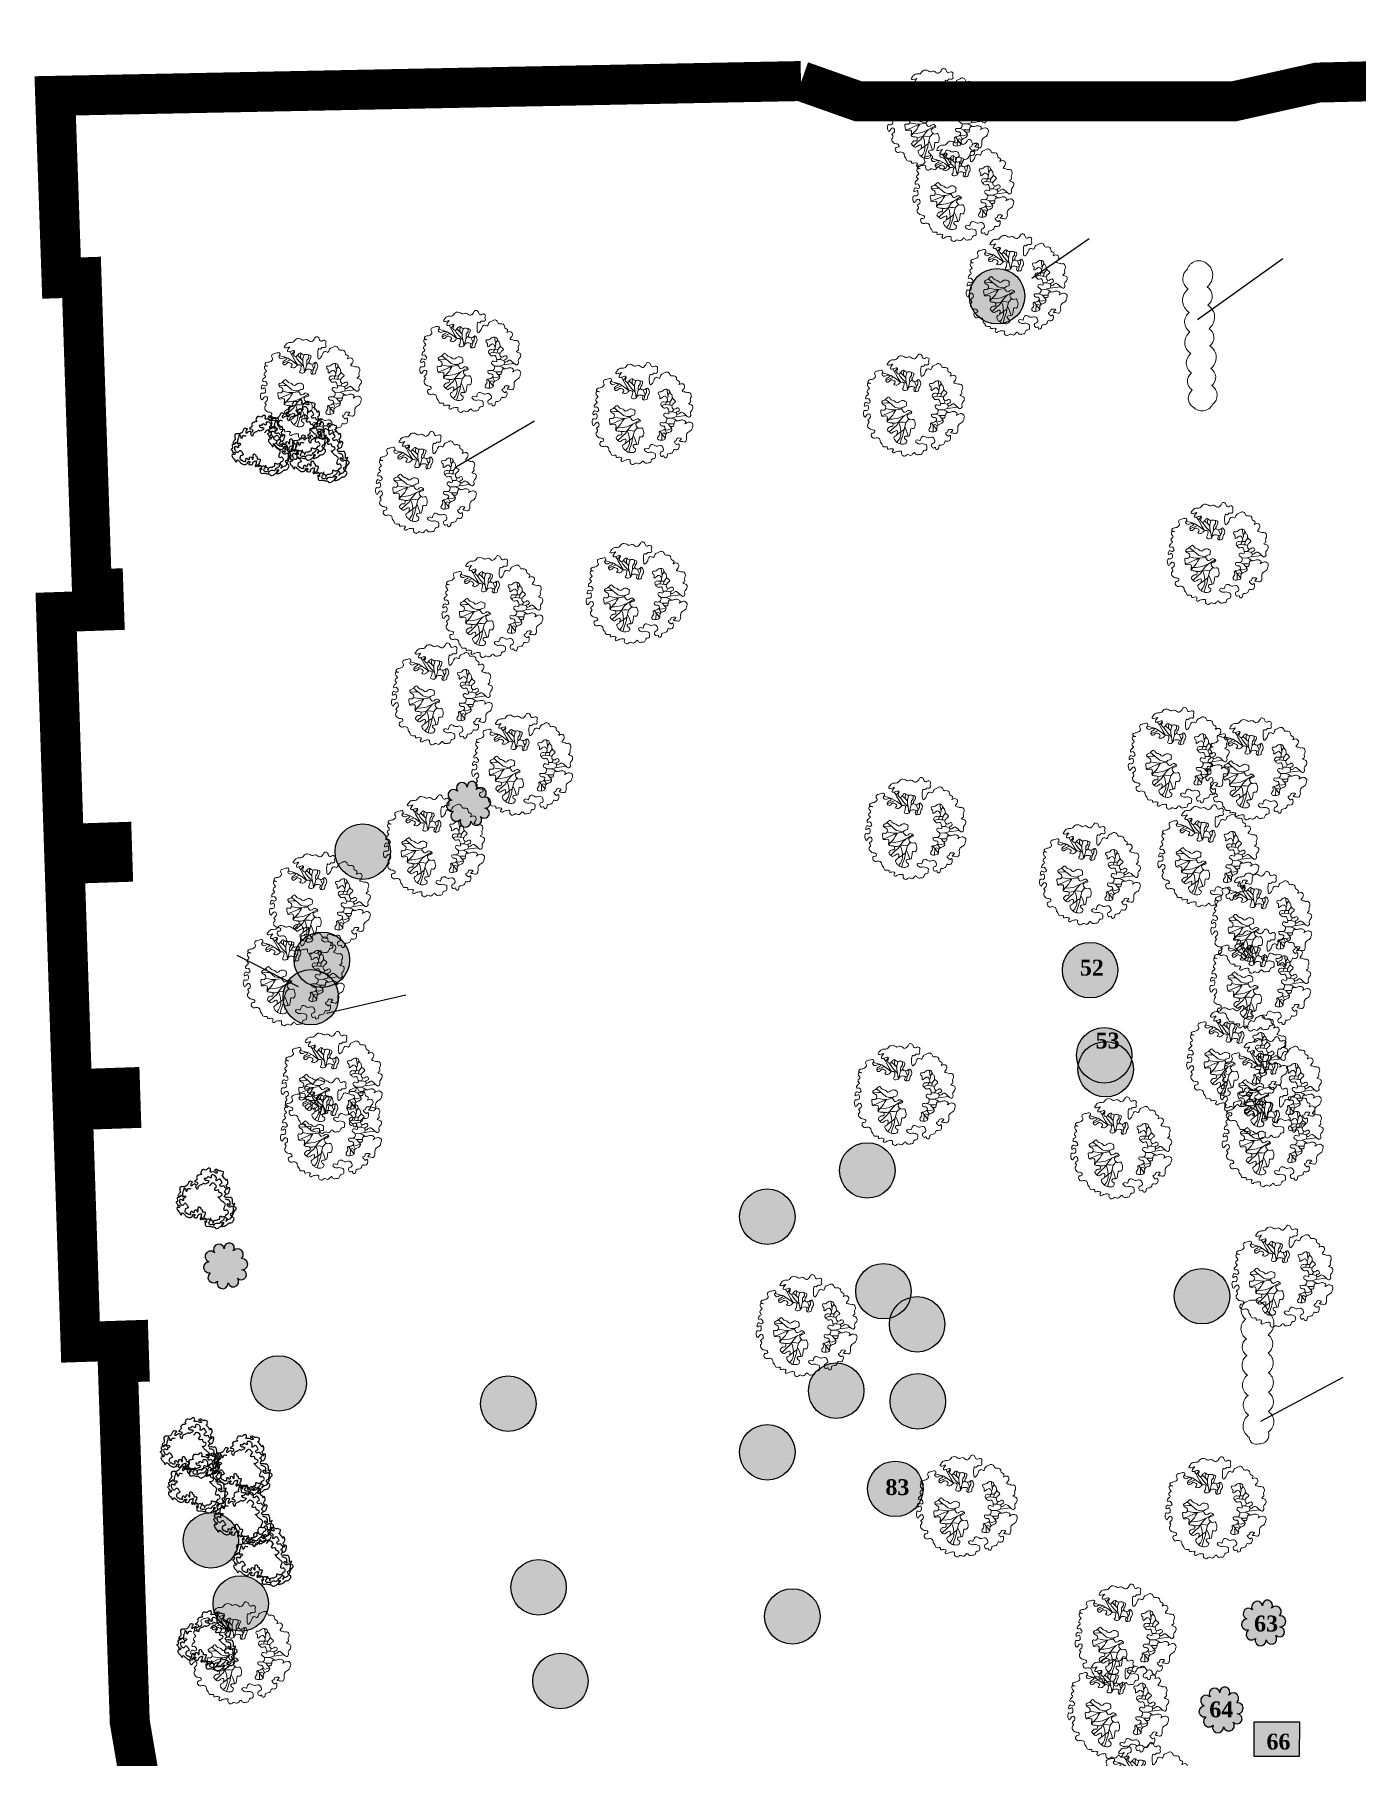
# Model space of a CAD drawing. Header units: metres. Extents: x 180 to 3220, y 13789 to 15035.
# Drawn here: x 705.57 to 738.7, y 14927.81 to 14970.93 of the extents above; entities that cross this region are included whole.
import ezdxf

# ---------------------------------------------------------------- set-up
doc = ezdxf.new("R2010")
doc.units = ezdxf.units.M
doc.header["$MEASUREMENT"] = 0
doc.linetypes.add('482 Границы районов', pattern=[5, 3, -1, 0, -1])
doc.layers.add('!!!_1. Дендра_Аварийка_Номера_выноски', color=20, linetype='Continuous', lineweight=40)
for name, color, linetype in [('!!!_1. Дендра_выноски_сохранить', 7, 'Continuous'), ('!!!_Условные обозначения на ЛИСТ', 7, 'Continuous'), ('04 Дендроплан (существующие растения)', 7, 'Continuous'), ('04 Дендроплан (удаление)', 240, 'Continuous'), ('04 План (существующие кустарники)', 7, 'Continuous'), ('50 Дендроплан - Деревья вырубаемые', 7, 'Continuous')]:
    doc.layers.add(name, color=color, linetype=linetype)
doc.layers.get('50 Дендроплан - Деревья вырубаемые').off()
doc.styles.get("Standard").update_dxf_attribs({"font": 'arial.ttf'})

# ---------------------------------------------------------------- blocks, each defined once
blk = doc.blocks.new('Из_буфера27067')
h = blk.add_hatch(color=250)
h.dxf.hatch_style = 1
h.paths.add_polyline_path([(-0.568, -0.434), (-0.568, 0.437), (0.568, 0.437), (0.562, -0.437)])
at = {"color": 250}
blk.add_lwpolyline([(0.562, -0.437), (-0.568, -0.434), (-0.568, 0.437), (0.568, 0.437)], close=True, dxfattribs=at)
blk = doc.blocks.new('A$C442D7FB9')
at = {"layer": '04 Дендроплан (удаление)', "lineweight": 30}
h = blk.add_hatch(color=0, dxfattribs=at)
h.dxf.hatch_style = 1
edge = h.paths.add_edge_path()
edge.add_arc((0, 0), 0.5, 0, 360)
at = {"layer": '04 Дендроплан (удаление)', "color": 0, "lineweight": 30}
blk.add_circle((0, 0), 0.5, dxfattribs=at)
blk = doc.blocks.new('A$Cb4aaf1f0')
at = {"layer": '04 Дендроплан (удаление)'}
h = blk.add_hatch(color=0, dxfattribs=at)
h.dxf.hatch_style = 1
h.paths.add_polyline_path([(0.394, 0.178), (0.394, 0.178), (0.436, 0.242), (0.436, 0.32), (0.397, 0.387), (0.33, 0.422), (0.253, 0.414), (0.192, 0.37), (0.217, 0.426), (0.211, 0.489), (0.177, 0.539), (0.122, 0.568), (0.06, 0.568), (0.008, 0.54), (-0.026, 0.489), (-0.033, 0.426), (-0.06, 0.49), (-0.116, 0.532), (-0.185, 0.541), (-0.25, 0.515), (-0.293, 0.46), (-0.304, 0.39), (-0.279, 0.326), (-0.339, 0.363), (-0.408, 0.366), (-0.47, 0.333), (-0.508, 0.273), (-0.512, 0.204), (-0.48, 0.14), (-0.423, 0.102), (-0.496, 0.077), (-0.545, 0.018), (-0.555, -0.058), (-0.523, -0.128), (-0.46, -0.17), (-0.383, -0.173), (-0.432, -0.233), (-0.441, -0.309), (-0.41, -0.379), (-0.346, -0.421), (-0.271, -0.424), (-0.203, -0.385), (-0.213, -0.455), (-0.185, -0.52), (-0.131, -0.562), (-0.061, -0.573), (0.004, -0.548), (0.048, -0.493), (0.06, -0.425), (0.093, -0.486), (0.151, -0.524), (0.221, -0.528), (0.283, -0.497), (0.322, -0.44), (0.322, -0.358), (0.298, -0.306), (0.348, -0.343), (0.409, -0.351), (0.467, -0.33), (0.508, -0.284), (0.522, -0.223), (0.506, -0.164), (0.462, -0.119), (0.403, -0.1), (0.48, -0.084), (0.535, -0.03), (0.553, 0.044), (0.53, 0.119), (0.47, 0.168)])
at = {"layer": '04 Дендроплан (удаление)', "flags": 128}
blk.add_lwpolyline([(0.394, 0.178), (0.394, 0.178), (0.436, 0.242), (0.436, 0.32), (0.397, 0.387), (0.33, 0.422), (0.253, 0.414), (0.192, 0.37), (0.217, 0.426), (0.211, 0.489), (0.177, 0.539), (0.122, 0.568), (0.06, 0.568), (0.008, 0.54), (-0.026, 0.489), (-0.033, 0.426), (-0.06, 0.49), (-0.116, 0.532), (-0.185, 0.541), (-0.25, 0.515), (-0.293, 0.46), (-0.304, 0.39), (-0.279, 0.326), (-0.339, 0.363), (-0.408, 0.366), (-0.47, 0.333), (-0.508, 0.273), (-0.512, 0.204), (-0.48, 0.14), (-0.423, 0.102), (-0.496, 0.077), (-0.545, 0.018), (-0.555, -0.058), (-0.523, -0.128), (-0.46, -0.17), (-0.383, -0.173), (-0.432, -0.233), (-0.441, -0.309), (-0.41, -0.379), (-0.346, -0.421), (-0.271, -0.424), (-0.203, -0.385), (-0.213, -0.455), (-0.185, -0.52), (-0.131, -0.562), (-0.061, -0.573), (0.004, -0.548), (0.048, -0.493), (0.06, -0.425), (0.093, -0.486), (0.151, -0.524), (0.221, -0.528), (0.283, -0.497), (0.322, -0.44), (0.322, -0.358), (0.298, -0.306), (0.348, -0.343), (0.409, -0.351), (0.467, -0.33), (0.508, -0.284), (0.522, -0.223), (0.506, -0.164), (0.462, -0.119), (0.403, -0.1), (0.48, -0.084), (0.535, -0.03), (0.553, 0.044), (0.53, 0.119), (0.47, 0.168)], close=True, dxfattribs=at)
blk = doc.blocks.new('Лиственное дерево существующее')
at = {"color": 114, "lineweight": 0}
for p, q in [((-0.799, 1.368), (-0.859, 1.458)), ((-0.782, 1.333), (-0.669, 1.479)), ((-0.427, 1.275), (-0.411, 1.393)), ((-1.275, 1.287), (-1.119, 1.252)), ((-0.829, 1.124), (-1.138, 0.99)), ((-1.119, 1.252), (-0.938, 1.195)), ((-0.938, 1.195), (-0.761, 1.08)), ((-0.751, 1.267), (-0.799, 1.368)), ((-0.761, 1.08), (-0.541, 0.917)), ((-0.639, 1.076), (-0.751, 1.267)), ((-0.541, 0.917), (-0.639, 1.076)), ((-0.62, 1.247), (-0.563, 1.155)), ((-0.563, 1.155), (-0.46, 1.026)), ((-0.403, 1.17), (-0.548, 1.306)), ((-0.46, 1.026), (-0.309, 0.866)), ((-0.415, 1.181), (-0.427, 1.275)), ((-0.334, 1.1), (-0.403, 1.17)), ((-0.337, 1.006), (-0.332, 1.162)), ((-0.309, 0.866), (-0.337, 1.006)), ((-0.332, 1.162), (-0.28, 1.33)), ((-0.285, 0.754), (-0.309, 0.866)), ((-0.266, 0.631), (-0.285, 0.754)), ((-0.266, 0.631), (-0.221, 0.786)), ((-0.221, 0.786), (-0.18, 0.943)), ((-0.183, 1.016), (-0.173, 1.105)), ((-0.18, 0.943), (-0.183, 1.016)), ((-0.18, 0.943), (-0.086, 1.015)), ((-0.173, 1.105), (-0.103, 1.192)), ((-0.103, 1.192), (-0.105, 1.321)), ((0.011, 0.712), (0.08, 0.738)), ((0.058, 0.845), (0.018, 0.955)), ((0.098, 0.768), (0.058, 0.845)), ((0.067, 0.65), (0.08, 0.738)), ((0.08, 0.738), (0.145, 0.845)), ((0.145, 0.845), (0.151, 1.018)), ((1.012, 0.68), (0.961, 0.98)), ((1.002, 0.737), (1.083, 0.859)), ((-1.081, 0.093), (-1.287, 0.08)), ((-0.976, 0.096), (-1.147, 0.235)), ((-0.973, 0.093), (-1.081, 0.093)), ((-0.885, 0.021), (-0.976, 0.096)), ((-0.772, -0.073), (-0.885, 0.021)), ((0.027, 0.553), (0.067, 0.65)), ((0.748, 0.317), (0.854, 0.368)), ((0.854, 0.368), (1.012, 0.353)), ((0.912, 0.363), (0.952, 0.477)), ((1.088, 0.479), (0.952, 0.477)), ((0.98, 0.595), (1.012, 0.68)), ((1.012, 0.353), (1.103, 0.344)), ((1.044, 0.078), (1.18, 0.078)), ((1.088, 0.479), (1.064, 0.348)), ((1.191, 0.617), (1.088, 0.479)), ((1.103, 0.344), (1.176, 0.338)), ((1.18, 0.078), (1.236, 0.183)), ((1.18, 0.078), (1.336, 0.043)), ((-1.169, -0.374), (-1.309, -0.418)), ((-0.931, -0.27), (-1.169, -0.374)), ((-1.091, -0.147), (-1.147, -0.134)), ((-0.91, -0.179), (-1.091, -0.147)), ((-0.95, -0.489), (-1.084, -0.647)), ((-0.882, -0.56), (-1.076, -0.551)), ((-0.86, -0.395), (-0.95, -0.489)), ((-0.739, -0.188), (-0.931, -0.27)), ((-0.739, -0.188), (-0.91, -0.179)), ((-0.641, -0.519), (-0.882, -0.56)), ((-0.821, -0.312), (-0.86, -0.395)), ((-0.739, -0.188), (-0.821, -0.312)), ((-0.638, -0.11), (-0.772, -0.073)), ((-0.624, -0.681), (-0.75, -0.714)), ((-0.5, -0.151), (-0.739, -0.188)), ((-0.624, -0.681), (-0.699, -0.796)), ((-0.386, -0.406), (-0.641, -0.519)), ((-0.489, -0.116), (-0.638, -0.11)), ((-0.514, -0.534), (-0.624, -0.681)), ((-0.525, -0.67), (-0.624, -0.681)), ((-0.624, -0.681), (-0.572, -0.807)), ((-0.427, -0.678), (-0.525, -0.67)), ((-0.386, -0.406), (-0.514, -0.534)), ((-0.335, -0.691), (-0.427, -0.678)), ((-0.113, -0.252), (-0.386, -0.406)), ((-0.212, -0.551), (-0.335, -0.691)), ((0.87, -0.356), (1.013, -0.408)), ((0.873, -0.622), (0.961, -0.786)), ((0.873, -0.622), (0.993, -0.651)), ((0.953, -0.18), (1.158, -0.176)), ((0.993, -0.651), (1.163, -0.596)), ((1.013, -0.408), (1.247, -0.408)), ((1.013, -0.408), (1.096, -0.512)), ((1.158, -0.176), (1.317, -0.128)), ((1.158, -0.176), (1.267, -0.218)), ((1.267, -0.218), (1.367, -0.287)), ((1.317, -0.128), (1.739, -0.074)), ((1.328, -0.127), (1.373, -0.019)), ((-0.804, -0.883), (-0.997, -1.067)), ((-0.75, -0.714), (-0.864, -0.716)), ((-0.699, -0.796), (-0.804, -0.883)), ((-0.629, -1.132), (-0.696, -1.173)), ((-0.532, -1.058), (-0.629, -1.132)), ((-0.566, -1.298), (-0.622, -1.395)), ((-0.572, -0.807), (-0.55, -0.923)), ((-0.535, -1.187), (-0.566, -1.298)), ((-0.515, -1.373), (-0.564, -1.545)), ((-0.55, -0.923), (-0.535, -1.06)), ((-0.535, -1.06), (-0.535, -1.187)), ((-0.408, -0.969), (-0.532, -1.058)), ((-0.47, -1.242), (-0.515, -1.373)), ((-0.422, -1.093), (-0.47, -1.242)), ((-0.408, -0.969), (-0.422, -1.093)), ((-0.335, -0.691), (-0.408, -0.969)), ((-0.381, -0.865), (-0.316, -0.99)), ((-0.316, -0.99), (-0.275, -1.107)), ((-0.275, -1.107), (-0.238, -1.23)), ((0.682, -0.698), (0.762, -0.798)), ((0.762, -0.798), (0.755, -1.059)), ((0.762, -0.798), (0.835, -0.77)), ((0.762, -0.798), (0.907, -0.988)), ((0.835, -0.77), (0.929, -0.824)), ((-0.622, -1.395), (-0.691, -1.474))]:
    blk.add_line(p, q, dxfattribs=at)
for points, knots in [([(-1.863, -0.802), (-1.881, -0.757), (-1.747, -0.684), (-1.911, -0.574), (-1.692, -0.517), (-1.79, -0.294), (-1.907, -0.385), (-1.984, -0.55), (-2.059, -0.321), (-1.999, -0.175), (-1.894, -0.235), (-1.819, -0.16), (-1.828, -0.083), (-1.849, 0.055), (-2.007, -0.094), (-1.999, 0.047), (-1.938, 0.153), (-1.832, 0.046), (-1.733, 0.144), (-1.793, 0.214), (-1.838, 0.303), (-1.955, 0.22), (-1.946, 0.341), (-1.898, 0.392), (-1.788, 0.464), (-1.907, 0.519), (-1.872, 0.623), (-1.76, 0.663), (-1.864, 0.745), (-1.889, 0.84), (-1.824, 0.904), (-1.659, 0.854), (-1.891, 0.903), (-1.808, 1.034), (-1.683, 1.022), (-1.589, 1.081), (-1.522, 1.172), (-1.609, 1.251), (-1.548, 1.37), (-1.423, 1.371), (-1.266, 1.445), (-1.233, 1.311), (-1.326, 1.255), (-1.263, 1.188), (-1.194, 1.144), (-1.114, 1.199), (-1.035, 1.222), (-0.951, 1.163), (-1.052, 1.106), (-1.123, 1.075), (-1.151, 0.983), (-1.088, 0.91), (-0.99, 0.942), (-0.937, 1.041), (-0.833, 0.999), (-0.758, 0.957), (-0.756, 0.875), (-0.858, 0.837), (-0.695, 0.783), (-0.611, 0.852), (-0.527, 0.951), (-0.375, 0.902), (-0.426, 0.79), (-0.418, 0.708), (-0.488, 0.654), (-0.425, 0.592), (-0.354, 0.593), (-0.251, 0.613), (-0.225, 0.746), (-0.105, 0.754), (0.053, 0.733), (-0.044, 0.628), (0.019, 0.538), (0.099, 0.557), (0.195, 0.575), (0.173, 0.707), (0.273, 0.796), (0.262, 0.925), (0.181, 1.071), (0.093, 0.951), (-0.002, 0.952), (-0.083, 0.981), (-0.098, 1.072), (-0.033, 1.146), (0.02, 1.288), (-0.113, 1.322), (-0.213, 1.354), (-0.344, 1.304), (-0.427, 1.44), (-0.522, 1.344), (-0.56, 1.288), (-0.617, 1.228), (-0.671, 1.281), (-0.73, 1.337), (-0.664, 1.401), (-0.662, 1.525), (-0.806, 1.471), (-0.975, 1.423), (-0.933, 1.56), (-0.796, 1.69), (-0.974, 1.592), (-1.114, 1.604), (-1.027, 1.718), (-0.966, 1.811), (-0.835, 1.824), (-0.696, 1.818), (-0.625, 1.999), (-0.435, 1.978), (-0.317, 1.874), (-0.169, 1.993), (-0.037, 1.791), (0.118, 1.927), (0.171, 2.072), (0.331, 2.017), (0.32, 1.881), (0.433, 1.862), (0.5, 1.939), (0.63, 1.849), (0.551, 1.757), (0.61, 1.682), (0.54, 1.583), (0.423, 1.658), (0.38, 1.528), (0.285, 1.601), (0.255, 1.442), (0.259, 1.344), (0.267, 1.066), (0.442, 1.277), (0.452, 1.397), (0.554, 1.491), (0.691, 1.367), (0.706, 1.583), (0.847, 1.604), (0.949, 1.69), (1.08, 1.634), (1.107, 1.482), (1.251, 1.539), (1.364, 1.464), (1.332, 1.318), (1.543, 1.296), (1.4, 1.122), (1.6, 1.263), (1.746, 1.049), (1.497, 0.884), (1.694, 0.879), (1.77, 0.828), (1.885, 0.882), (1.984, 0.691), (1.87, 0.579), (1.951, 0.461), (1.781, 0.392), (1.935, 0.365), (2.026, 0.299), (1.993, 0.151), (1.874, 0.063), (1.942, -0.057), (1.852, -0.164), (1.705, -0.058), (1.57, 0.123), (1.46, -0.006), (1.368, -0.037), (1.309, 0.063), (1.418, 0.081), (1.488, 0.156), (1.387, 0.288), (1.293, 0.151), (1.168, 0.211), (1.158, 0.338), (1.232, 0.414), (1.37, 0.508), (1.152, 0.589), (1.19, 0.754), (1.08, 0.827), (1.07, 0.942), (0.965, 0.989), (0.834, 0.976), (0.764, 0.841), (0.611, 0.902), (0.608, 0.768), (0.711, 0.734), (0.641, 0.537), (0.789, 0.661), (0.881, 0.732), (0.967, 0.639), (0.997, 0.553), (0.953, 0.449), (0.855, 0.484), (0.758, 0.479), (0.688, 0.371), (0.775, 0.293), (0.847, 0.19), (0.983, 0.282), (1.029, 0.149), (1.046, 0.081), (1.054, -0.055), (0.876, 0.088), (0.805, -0.111), (0.954, -0.136), (0.971, -0.254), (0.916, -0.36), (0.806, -0.365), (0.663, -0.342), (0.715, -0.526), (0.851, -0.462), (0.924, -0.585), (0.833, -0.657), (0.756, -0.694), (0.608, -0.696), (0.717, -0.859), (0.553, -0.942), (0.629, -1.071), (0.741, -1.059), (0.834, -1.056), (0.93, -0.996), (0.884, -0.867), (0.981, -0.75), (1.119, -0.739), (1.208, -0.591), (1.044, -0.489), (1.259, -0.545), (1.236, -0.392), (1.278, -0.271), (1.407, -0.301), (1.52, -0.244), (1.647, -0.243), (1.757, -0.342), (1.628, -0.447), (1.834, -0.304), (1.938, -0.341), (2.024, -0.427), (1.983, -0.534), (1.959, -0.679), (1.81, -0.72), (1.719, -0.862), (1.775, -0.997), (1.685, -1.157), (1.583, -1.102), (1.385, -1.113), (1.618, -0.979), (1.443, -0.96), (1.345, -0.98), (1.358, -1.093), (1.215, -1.09), (1.3, -1.192), (1.368, -1.263), (1.45, -1.161), (1.466, -1.327), (1.427, -1.431), (1.321, -1.45), (1.23, -1.407), (1.216, -1.557), (1.107, -1.596), (0.975, -1.601), (0.989, -1.703), (0.947, -1.778), (0.841, -1.769), (0.866, -1.645), (0.75, -1.749), (0.684, -1.637), (0.696, -1.538), (0.781, -1.521), (0.846, -1.457), (0.816, -1.355), (0.745, -1.251), (0.631, -1.287), (0.523, -1.314), (0.445, -1.241), (0.335, -1.218), (0.262, -1.295), (0.252, -1.455), (0.133, -1.345), (0.026, -1.44), (0.118, -1.522), (0.208, -1.565), (0.318, -1.52), (0.405, -1.554), (0.514, -1.588), (0.498, -1.691), (0.507, -1.814), (0.369, -1.786), (0.336, -1.883), (0.301, -1.974), (0.195, -1.957), (0.081, -2.01), (0.01, -1.844), (-0.069, -1.968), (-0.163, -2.035), (-0.279, -1.927), (-0.37, -2.065), (-0.477, -2.008), (-0.522, -1.934), (-0.473, -1.822), (-0.649, -1.838), (-0.74, -1.86), (-0.831, -1.93), (-0.905, -1.848), (-0.791, -1.771), (-0.94, -1.709), (-1.095, -1.791), (-1.036, -1.621), (-1.266, -1.715), (-1.272, -1.547), (-1.369, -1.482), (-1.348, -1.343), (-1.503, -1.274), (-1.621, -1.34), (-1.705, -1.268), (-1.734, -1.19), (-1.693, -1.089), (-1.578, -1.13), (-1.56, -1.01), (-1.655, -0.965), (-1.758, -0.976), (-1.811, -0.902), (-1.875, -0.857), (-1.857, -0.816), (-1.863, -0.802)], [0, 0, 0, 0, 0.144623, 0.231167, 0.368861, 0.533358, 0.626687, 0.740408, 0.935226, 1.031861, 1.128241, 1.198256, 1.294402, 1.368689, 1.507955, 1.574673, 1.679777, 1.79119, 1.883627, 1.959993, 2.039207, 2.131319, 2.201489, 2.277769, 2.379891, 2.45347, 2.54984, 2.629417, 2.713756, 2.836131, 2.877797, 2.974434, 3.098533, 3.174839, 3.310795, 3.448506, 3.489216, 3.62255, 3.689433, 3.833718, 3.988827, 4.05943, 4.152735, 4.217846, 4.281087, 4.383199, 4.466591, 4.525335, 4.60464, 4.706041, 4.777196, 4.850967, 4.941557, 5.035937, 5.13954, 5.219117, 5.28068, 5.339424, 5.435055, 5.564599, 5.681514, 5.792988, 5.892227, 5.976975, 6.036908, 6.095646, 6.173749, 6.252212, 6.380922, 6.484525, 6.602635, 6.692872, 6.777965, 6.844717, 6.928444, 7.02051, 7.167213, 7.282, 7.407383, 7.507264, 7.609206, 7.678412, 7.741177, 7.842553, 7.980652, 8.063007, 8.187574, 8.307662, 8.420868, 8.524456, 8.606097, 8.65359, 8.733663, 8.78115, 8.875736, 8.947733, 9.070923, 9.223371, 9.297752, 9.425798, 9.577891, 9.656402, 9.742281, 9.880076, 10.010368, 10.101704, 10.271449, 10.469408, 10.556507, 10.704089, 10.878467, 11.055291, 11.171089, 11.284149, 11.417731, 11.482645, 11.567427, 11.68373, 11.77169, 11.843492, 11.921933, 12.039354, 12.124248, 12.185085, 12.279334, 12.442083, 12.611011, 12.797738, 12.921046, 13.015017, 13.129765, 13.27535, 13.406716, 13.521304, 13.644281, 13.753137, 13.886642, 13.991763, 14.093139, 14.248215, 14.338926, 14.451134, 14.636917, 14.813923, 14.953979, 15.006047, 15.083831, 15.270441, 15.402543, 15.48891, 15.598301, 15.682028, 15.794092, 15.927518, 16.058446, 16.173604, 16.260996, 16.378012, 16.633999, 16.747204, 16.817387, 16.885538, 16.980265, 17.054418, 17.157369, 17.299589, 17.380857, 17.502298, 17.608515, 17.708493, 17.875073, 18.018008, 18.132164, 18.220812, 18.330672, 18.42764, 18.594846, 18.685597, 18.781631, 18.83834, 18.974753, 19.095535, 19.196942, 19.302834, 19.396624, 19.471771, 19.573189, 19.64865, 19.757506, 19.853667, 19.959896, 20.083661, 20.173311, 20.285247, 20.335982, 20.497146, 20.604648, 20.73546, 20.822811, 20.919446, 21.052361, 21.138111, 21.251311, 21.378508, 21.468801, 21.559641, 21.663684, 21.760796, 21.866457, 22.044178, 22.114637, 22.23047, 22.341438, 22.400666, 22.529106, 22.668332, 22.783263, 22.938439, 23.01956, 23.126312, 23.267144, 23.355432, 23.45979, 23.589203, 23.728577, 23.835857, 23.898351, 24.043906, 24.189962, 24.256212, 24.371649, 24.490581, 24.67199, 24.766696, 24.956099, 25.083087, 25.169948, 25.292933, 25.419422, 25.526836, 25.615518, 25.691414, 25.778638, 25.869312, 25.961297, 26.024928, 26.121298, 26.263466, 26.360434, 26.407027, 26.517617, 26.650303, 26.74818, 26.826653, 26.905094, 26.978885, 27.046871, 27.126191, 27.241376, 27.314599, 27.389769, 27.472839, 27.551312, 27.683547, 27.788448, 27.871841, 27.999501, 28.077604, 28.175679, 28.291585, 28.394565, 28.492933, 28.567087, 28.697918, 28.77954, 28.894137, 28.975271, 29.07451, 29.169691, 29.264917, 29.370694, 29.435998, 29.525045, 29.645134, 29.756428, 29.862319, 29.956635, 30.074745, 30.200153, 30.306664, 30.366297, 30.449133, 30.570729, 30.713328, 30.79014, 30.852634, 30.945669, 31.037541, 31.189615, 31.243213, 31.410359, 31.536232, 31.621622, 31.733558, 31.886269, 32.00739, 32.09115, 32.172123, 32.250875, 32.347965, 32.418568, 32.512539, 32.612542, 32.705135, 32.769699, 32.813194, 32.813194, 32.813194, 32.813194]), ([(-0.602, -1.531), (-0.637, -1.511), (-0.708, -1.467), (-0.788, -1.386), (-0.835, -1.244), (-0.712, -1.219), (-0.678, -1.13), (-0.654, -0.981), (-0.819, -1.048), (-0.915, -1.145), (-1.007, -1.056), (-1.104, -0.978), (-1.018, -0.888), (-0.949, -0.836), (-0.841, -0.875), (-0.83, -0.671), (-0.981, -0.711), (-1.12, -0.654), (-1.057, -0.535), (-1.096, -0.37), (-1.312, -0.5), (-1.319, -0.325), (-1.366, -0.145), (-1.189, -0.222), (-1.133, -0.117), (-1.133, 0.017), (-1.282, 0.029), (-1.313, 0.162), (-1.188, 0.195), (-1.12, 0.258), (-1.017, 0.368), (-0.96, 0.246), (-0.88, 0.2), (-0.773, 0.186), (-0.694, 0.064), (-0.588, 0.147), (-0.489, 0.209), (-0.378, 0.177), (-0.291, 0.112), (-0.324, 0.045), (-0.292, -0.066), (-0.449, -0.048), (-0.518, -0.154), (-0.453, -0.207), (-0.425, -0.292), (-0.309, -0.266), (-0.239, -0.183), (-0.144, -0.218), (-0.058, -0.305), (-0.195, -0.348), (-0.301, -0.387), (-0.272, -0.491), (-0.218, -0.55), (-0.136, -0.606), (-0.023, -0.531), (0.024, -0.659), (0.046, -0.756), (0.034, -0.851), (-0.017, -0.955), (-0.152, -0.883), (-0.141, -1.045), (-0.171, -1.124), (-0.178, -1.235), (-0.287, -1.228), (-0.413, -1.238), (-0.379, -1.369), (-0.286, -1.387), (-0.29, -1.469), (-0.332, -1.538), (-0.429, -1.563), (-0.519, -1.55), (-0.579, -1.545), (-0.602, -1.531)], [0, 0, 0, 0, 0.119147, 0.244704, 0.355195, 0.456841, 0.525213, 0.64652, 0.761794, 0.906015, 0.999107, 1.102214, 1.21292, 1.287506, 1.35766, 1.479239, 1.62773, 1.713089, 1.858081, 1.936445, 2.136108, 2.227757, 2.383509, 2.506371, 2.592801, 2.687321, 2.856666, 2.919037, 3.017629, 3.155387, 3.246677, 3.353704, 3.442539, 3.52579, 3.669986, 3.756325, 3.869148, 4.011227, 4.081037, 4.138722, 4.206699, 4.365743, 4.440415, 4.505889, 4.585073, 4.671725, 4.788569, 4.878809, 4.948708, 5.073582, 5.166391, 5.253695, 5.327262, 5.415765, 5.519566, 5.621336, 5.725491, 5.831081, 5.911981, 6.005594, 6.125346, 6.227321, 6.306075, 6.391977, 6.508685, 6.596002, 6.686109, 6.737432, 6.809051, 6.915906, 7.005912, 7.085383, 7.085383, 7.085383, 7.085383])]:
    blk.add_open_spline(points, degree=3, knots=knots, dxfattribs=at)
blk = doc.blocks.new('A$Cd2c5afdf')
at = {"layer": '04 Дендроплан (существующие растения)', "color": 114}
for points, start_tangent, end_tangent in [([(-0.616, -0.319), (-0.631, -0.351), (-0.647, -0.371), (-0.678, -0.324), (-0.711, -0.286), (-0.748, -0.232), (-0.749, -0.185), (-0.699, -0.182), (-0.674, -0.152), (-0.683, -0.126), (-0.726, -0.143), (-0.733, -0.108), (-0.773, -0.048), (-0.739, -0.035), (-0.734, 0.003), (-0.754, 0.051), (-0.711, 0.067), (-0.641, 0.116), (-0.637, 0.123), (-0.647, 0.125), (-0.693, 0.092), (-0.724, 0.103), (-0.723, 0.125), (-0.674, 0.187), (-0.682, 0.267), (-0.669, 0.327), (-0.625, 0.338), (-0.557, 0.337), (-0.499, 0.37), (-0.462, 0.436), (-0.436, 0.469), (-0.393, 0.466), (-0.361, 0.454), (-0.388, 0.422), (-0.397, 0.373), (-0.395, 0.349), (-0.358, 0.374), (-0.283, 0.388), (-0.275, 0.379), (-0.241, 0.387), (-0.232, 0.414), (-0.249, 0.449), (-0.314, 0.462), (-0.279, 0.491), (-0.246, 0.532), (-0.259, 0.567), (-0.241, 0.607), (-0.204, 0.627), (-0.145, 0.637), (-0.127, 0.652), (-0.15, 0.659), (-0.144, 0.707), (-0.122, 0.756), (-0.079, 0.764), (-0.029, 0.752), (0.017, 0.782), (0.04, 0.797), (0.071, 0.797), (0.085, 0.782), (0.088, 0.741), (0.078, 0.706), (0.117, 0.702), (0.187, 0.696), (0.247, 0.676), (0.261, 0.687), (0.254, 0.705), (0.231, 0.731), (0.185, 0.746), (0.2, 0.753), (0.245, 0.763), (0.298, 0.731), (0.338, 0.732), (0.378, 0.718), (0.419, 0.699), (0.405, 0.67), (0.402, 0.63), (0.369, 0.618), (0.394, 0.599), (0.433, 0.551), (0.457, 0.527), (0.47, 0.492), (0.479, 0.503), (0.495, 0.527), (0.516, 0.495), (0.526, 0.442), (0.51, 0.403), (0.489, 0.385), (0.484, 0.362), (0.506, 0.32), (0.503, 0.272), (0.546, 0.316), (0.57, 0.293), (0.562, 0.249), (0.547, 0.186), (0.513, 0.155), (0.469, 0.14), (0.443, 0.114), (0.44, 0.081), (0.469, 0.065), (0.521, 0.07), (0.557, 0.06), (0.594, 0.063), (0.635, 0.014), (0.639, -0.025), (0.639, -0.073), (0.643, -0.106), (0.694, -0.081), (0.684, -0.116), (0.672, -0.148), (0.709, -0.174), (0.731, -0.205), (0.726, -0.24), (0.696, -0.253), (0.683, -0.291), (0.662, -0.302), (0.662, -0.331), (0.642, -0.374), (0.636, -0.424), (0.673, -0.449), (0.674, -0.485), (0.653, -0.525), (0.627, -0.556), (0.545, -0.575), (0.506, -0.61), (0.443, -0.646), (0.41, -0.655), (0.371, -0.662), (0.372, -0.602), (0.374, -0.571), (0.421, -0.571), (0.413, -0.589), (0.366, -0.633), (0.315, -0.678), (0.277, -0.7), (0.225, -0.707), (0.203, -0.688), (0.17, -0.666), (0.122, -0.665), (0.069, -0.647), (0.036, -0.652), (-0.02, -0.652), (-0.04, -0.631), (-0.044, -0.593), (-0.049, -0.527), (-0.013, -0.562), (-0.022, -0.494), (-0.041, -0.467), (-0.08, -0.476), (-0.103, -0.482), (-0.116, -0.434), (-0.137, -0.473), (-0.166, -0.481), (-0.174, -0.461), (-0.151, -0.423), (-0.142, -0.381), (-0.135, -0.34), (-0.169, -0.346), (-0.197, -0.355), (-0.23, -0.39), (-0.237, -0.423), (-0.263, -0.441), (-0.303, -0.435), (-0.325, -0.43), (-0.332, -0.409), (-0.319, -0.401), (-0.302, -0.382), (-0.305, -0.358), (-0.33, -0.361), (-0.357, -0.365), (-0.364, -0.397), (-0.375, -0.417), (-0.397, -0.424), (-0.431, -0.436), (-0.466, -0.43), (-0.497, -0.416), (-0.526, -0.398), (-0.547, -0.376), (-0.582, -0.341), (-0.616, -0.319)], (-0.978083, 0.208214), (-0.978083, 0.208214)), ([(0.466, 0.153), (0.468, 0.175), (0.428, 0.204), (0.455, 0.234), (0.473, 0.258), (0.476, 0.296), (0.444, 0.315), (0.433, 0.347), (0.385, 0.348), (0.343, 0.344), (0.323, 0.367), (0.331, 0.398), (0.382, 0.441), (0.363, 0.472), (0.331, 0.521), (0.302, 0.528), (0.258, 0.491), (0.228, 0.488), (0.229, 0.51), (0.23, 0.576), (0.198, 0.611), (0.147, 0.629), (0.115, 0.623), (0.102, 0.601), (0.108, 0.556), (0.07, 0.562), (0.037, 0.581), (0.013, 0.573), (-0.014, 0.539), (-0.069, 0.542), (-0.062, 0.521), (-0.016, 0.496), (0.047, 0.48), (0.022, 0.436), (-0.016, 0.417), (-0.047, 0.403), (-0.075, 0.419), (-0.11, 0.402), (-0.142, 0.384), (-0.167, 0.376), (-0.207, 0.352), (-0.226, 0.32), (-0.233, 0.274), (-0.261, 0.291), (-0.273, 0.329), (-0.279, 0.356)], (0.359015, 0.933332), (0.017504, 0.999847)), ([(-0.398, 0.275), (-0.442, 0.282), (-0.477, 0.281), (-0.491, 0.258), (-0.515, 0.212), (-0.524, 0.249), (-0.541, 0.29), (-0.561, 0.302), (-0.577, 0.295), (-0.579, 0.253), (-0.594, 0.225), (-0.605, 0.189), (-0.611, 0.152), (-0.615, 0.114), (-0.615, 0.091), (-0.591, 0.096), (-0.554, 0.1), (-0.531, 0.087), (-0.542, 0.062), (-0.559, 0.047), (-0.593, 0.044), (-0.59, 0.014), (-0.591, -0.007), (-0.62, 0.004), (-0.647, 0.014), (-0.678, 0.007), (-0.687, -0.018), (-0.678, -0.067), (-0.653, -0.102), (-0.63, -0.122), (-0.61, -0.125), (-0.584, -0.115), (-0.562, -0.085), (-0.539, -0.078), (-0.514, -0.101), (-0.492, -0.132), (-0.478, -0.159), (-0.468, -0.176), (-0.474, -0.192), (-0.497, -0.204), (-0.537, -0.218), (-0.549, -0.25), (-0.55, -0.289), (-0.531, -0.31), (-0.519, -0.326), (-0.493, -0.327), (-0.468, -0.353), (-0.441, -0.351), (-0.427, -0.358), (-0.403, -0.348), (-0.402, -0.325), (-0.406, -0.304), (-0.397, -0.281), (-0.379, -0.275), (-0.359, -0.294), (-0.339, -0.31), (-0.315, -0.301), (-0.309, -0.282), (-0.314, -0.259), (-0.287, -0.242), (-0.257, -0.255), (-0.247, -0.279), (-0.237, -0.297), (-0.217, -0.287), (-0.221, -0.256), (-0.217, -0.211), (-0.208, -0.171), (-0.184, -0.172), (-0.159, -0.188), (-0.156, -0.219), (-0.132, -0.237), (-0.12, -0.25), (-0.119, -0.288), (-0.1, -0.298), (-0.071, -0.294), (-0.044, -0.307), (-0.045, -0.326), (-0.053, -0.358), (-0.076, -0.407), (-0.078, -0.437), (-0.061, -0.452), (-0.039, -0.456), (-0.016, -0.476), (0.006, -0.473), (0.045, -0.467), (0.068, -0.486), (0.073, -0.515), (0.055, -0.544), (0.041, -0.572), (0.051, -0.59), (0.071, -0.602), (0.119, -0.608), (0.159, -0.608), (0.164, -0.633), (0.182, -0.615), (0.21, -0.584), (0.269, -0.576), (0.318, -0.578), (0.342, -0.556), (0.375, -0.518), (0.417, -0.492), (0.434, -0.468), (0.451, -0.439), (0.474, -0.436), (0.496, -0.455), (0.498, -0.48), (0.473, -0.518), (0.483, -0.536), (0.499, -0.502), (0.551, -0.477), (0.601, -0.446), (0.619, -0.422), (0.609, -0.39), (0.59, -0.35), (0.616, -0.325), (0.642, -0.317), (0.653, -0.288), (0.66, -0.252), (0.665, -0.199), (0.655, -0.17), (0.626, -0.152), (0.597, -0.168), (0.564, -0.174), (0.537, -0.162), (0.511, -0.127), (0.505, -0.096), (0.53, -0.091), (0.55, -0.109), (0.582, -0.13), (0.578, -0.083), (0.575, -0.037), (0.552, -0.006), (0.515, 0.01), (0.47, 0.024), (0.453, 0.031)], (-0.900669, 0.434505), (-0.965091, 0.261915)), ([(0.087, -0.446), (0.102, -0.5), (0.135, -0.513), (0.146, -0.55), (0.153, -0.576), (0.171, -0.521), (0.207, -0.5), (0.261, -0.495), (0.297, -0.472), (0.318, -0.467), (0.324, -0.4), (0.358, -0.405), (0.39, -0.421), (0.425, -0.411), (0.455, -0.405), (0.489, -0.357), (0.533, -0.333), (0.535, -0.296), (0.52, -0.27), (0.497, -0.245), (0.461, -0.262), (0.428, -0.247), (0.428, -0.198), (0.452, -0.137), (0.461, -0.11), (0.444, -0.079), (0.412, -0.052), (0.339, 0.008), (0.316, 0.039), (0.281, 0.081), (0.323, 0.085), (0.358, 0.111), (0.38, 0.135), (0.341, 0.179), (0.31, 0.187), (0.285, 0.255), (0.235, 0.244), (0.199, 0.253), (0.208, 0.304), (0.238, 0.345), (0.206, 0.393), (0.151, 0.429), (0.113, 0.417), (0.081, 0.378), (0.061, 0.356)], (0.290361, -0.956917), (-0.678805, -0.734319))]:
    blk.add_spline(points, degree=3, dxfattribs=dict(at, start_tangent=start_tangent, end_tangent=end_tangent))

msp = doc.modelspace()

# ---------------------------------------------------------------- linework, layer by layer
at = {"layer": '!!!_1. Дендра_выноски_сохранить', "lineweight": 30}
for points in [[(731.946, 14965.82), (730.506, 14964.829)], [(736.791, 14965.325), (734.653, 14963.802)], [(718.073, 14961.268), (716.077, 14960.098)], [(710.625, 14947.913), (712.158, 14947.132)], [(714.853, 14946.912), (712.871, 14946.458)], [(738.287, 14937.361), (736.226, 14936.256)]]:
    msp.add_lwpolyline(points, dxfattribs=at)
at = {"layer": '!!!_Условные обозначения на ЛИСТ', "color": 5, "linetype": '482 Границы районов', "lineweight": 20, "const_width": 1}
for points in [[(769.806, 14689.887), (768.941, 14726.875), (768.528, 14746.595), (768.328, 14755.465), (768.242, 14758.589), (766.61, 14812.736), (765.887, 14839.838), (765.111, 14873.541), (764.749, 14890.644), (764.601, 14899.196), (764.46, 14904.366), (764.437, 14905.325), (763.944, 14926.423), (763.709, 14937.931), (763.436, 14951.358), (763.24, 14960.948), (763.136, 14966.046), (766.285, 14967.651), (766.58, 14969.99), (766.582, 14970.419), (737.659, 14969.73), (735.548, 14969.257), (726.183, 14969.257), (724.747, 14969.765)], [(724.737, 14969.768), (706.085, 14969.398), (706.244, 14964.842), (706.744, 14964.859), (707.004, 14957.061), (707.291, 14957.071), (707.309, 14956.532), (706.11, 14956.492), (706.303, 14950.695), (707.503, 14950.735), (707.519, 14950.236), (706.32, 14950.196), (706.508, 14944.563), (707.708, 14944.603), (707.725, 14944.082), (706.526, 14944.042), (706.719, 14938.245), (707.919, 14938.285), (707.937, 14937.74), (707.65, 14937.73), (707.913, 14929.851), (707.95, 14928.752), (710.183, 14915.68)]]:
    msp.add_lwpolyline(points, dxfattribs=at)
at = {"layer": '04 План (существующие кустарники)', "color": 65, "lineweight": 0}
msp.add_lwpolyline([(734.54, 14961.621, -0.520567), (734.523, 14962.037, -0.520567), (734.506, 14962.471, -0.520567), (734.487, 14962.954, -0.520567), (734.465, 14963.497, -0.520567), (734.446, 14963.981, -0.520567), (734.423, 14964.571, -0.520567), (734.403, 14965.064, -0.520567), (734.863, 14965.22, -0.520567), (734.891, 14964.623, -0.520567), (734.913, 14964.165, -0.520567), (734.941, 14963.576, -0.520567), (734.962, 14963.145, -0.520567), (734.988, 14962.582, -0.520567), (735.008, 14962.158, -0.520567), (735.031, 14961.679, -0.520567), (734.54, 14961.621, -0.520567)], format="xyb", dxfattribs=at)
at = {"layer": '04 План (существующие кустарники)', "color": 65, "lineweight": 0, "extrusion": (0, 0, -1)}
msp.add_lwpolyline([(-735.849, 14939.238, -0.520567), (-735.861, 14938.819, -0.520567), (-735.876, 14938.327, -0.520567), (-735.888, 14937.907, -0.520567), (-735.903, 14937.417, -0.520567), (-735.918, 14936.908, -0.520567), (-735.932, 14936.419, -0.520567), (-735.949, 14935.859, -0.520567), (-736.183, 14935.697, -0.520567), (-736.43, 14936.001, -0.520567), (-736.427, 14936.509, -0.520567), (-736.425, 14936.988, -0.520567), (-736.422, 14937.479, -0.520567), (-736.42, 14937.968, -0.520567), (-736.417, 14938.428, -0.520567), (-736.415, 14938.996, -0.520567), (-735.849, 14939.238, -0.520567)], format="xyb", dxfattribs=at)

# ---------------------------------------------------------------- block references
at = {"layer": '04 Дендроплан (существующие растения)', "lineweight": 0, "xscale": 0.6250000000001705, "yscale": 0.6250000000001705, "zscale": 0.6250000000001705}
for p in [(728.171, 14968.807), (728.806, 14967.028), (730.139, 14964.673), (716.474, 14962.754), (712.489, 14962.096), (727.568, 14961.662), (720.781, 14961.451), (715.364, 14959.732), (735.169, 14957.955), (720.636, 14956.97), (717.029, 14956.627), (715.764, 14954.441), (717.772, 14952.683), (734.193, 14952.833), (736.133, 14952.569), (727.607, 14951.081), (715.569, 14950.647), (734.932, 14950.397), (731.971, 14949.942), (712.713, 14949.213), (736.254, 14948.733), (712.061, 14947.423), (736.229, 14947.288), (735.652, 14945.367), (713.01, 14944.729), (727.341, 14944.428), (736.496, 14944.596), (712.991, 14943.564), (732.755, 14943.094), (736.541, 14943.397), (736.786, 14939.885), (724.886, 14938.652), (728.892, 14934.143), (735.114, 14934.099), (732.863, 14930.913), (710.722, 14930.47), (732.679, 14929.1), (733.357, 14926.956)]:
    msp.add_blockref('Лиственное дерево существующее', p, dxfattribs=at)
at = {"layer": '04 Дендроплан (удаление)', "color": 0}
for p in [(716.424, 14951.689), (710.348, 14940.151), (736.31, 14931.222), (735.245, 14929.049)]:
    msp.add_blockref('A$Cb4aaf1f0', p, dxfattribs=at)
at = {"layer": '04 Дендроплан (удаление)'}
msp.add_blockref('Из_буфера27067', (736.634, 14928.317), dxfattribs=at)
at = {"layer": '04 План (существующие кустарники)', "lineweight": 0}
for p in [(712.171, 14960.996), (711.257, 14960.614), (712.706, 14960.441), (709.881, 14941.792), (709.485, 14935.554), (710.779, 14935.131), (709.671, 14934.673), (710.814, 14933.861), (711.303, 14932.847), (709.904, 14930.728)]:
    msp.add_blockref('A$Cd2c5afdf', p, dxfattribs=at)
at = {"layer": '50 Дендроплан - Деревья вырубаемые', "color": 0, "xscale": 1.387412866280584, "yscale": 1.387412866280584, "zscale": 1.387412866280584}
for p in [(729.641, 14964.388), (713.777, 14950.504), (712.754, 14947.801), (731.967, 14947.541), (712.478, 14946.864), (732.32, 14945.412), (732.355, 14945.064), (726.396, 14942.534), (723.895, 14941.377), (726.799, 14939.515), (734.767, 14939.39), (727.642, 14938.688), (711.674, 14937.209), (725.617, 14937.027), (727.659, 14936.762), (717.417, 14936.702), (723.894, 14935.489), (727.098, 14934.573), (709.979, 14933.286), (718.174, 14932.111), (710.726, 14931.709), (724.521, 14931.385), (718.721, 14929.772)]:
    msp.add_blockref('A$C442D7FB9', p, dxfattribs=at)

# ---------------------------------------------------------------- texts
at = {"layer": '!!!_1. Дендра_Аварийка_Номера_выноски', "color": 1, "true_color": 0xf11009, "char_height": 0.2, "width": 0.5822, "attachment_point": 7}
for s, insert in [('\\fTimes New Roman|i0|b1;\\H0.396956;52', (731.711, 14947.4)), ('\\fTimes New Roman|i0|b1;\\H0.396956;53', (732.106, 14945.578)), ('\\fTimes New Roman|i0|b1;\\H0.396956;83', (726.848, 14934.413)), ('\\fTimes New Roman|i0|b1;\\H0.396956;63', (736.069, 14931.003)), ('\\fTimes New Roman|i0|b1;\\H0.396956;64', (734.948, 14928.857)), ('\\fTimes New Roman|i0|b1;\\H0.396956;66', (736.378, 14928.051))]:
    msp.add_mtext(s, dxfattribs=dict(at, insert=insert))

doc.saveas('drawing.dxf')
